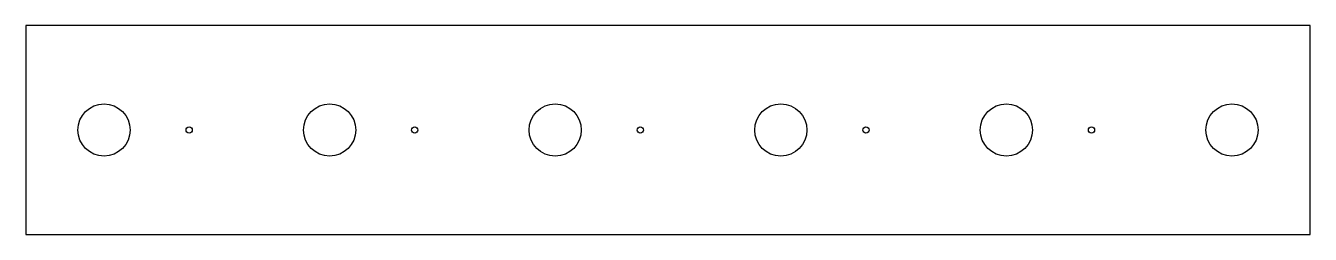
# Model space of a CAD drawing. Header units: millimetres. Extents: x 0 to 123, y 0 to 20.
import ezdxf

# ---------------------------------------------------------------- set-up
doc = ezdxf.new("R2010")
doc.units = ezdxf.units.MM
doc.layers.add('Shape2DView', color=7, linetype='CONTINUOUS')

msp = doc.modelspace()

# ---------------------------------------------------------------- linework, layer by layer
at = {"layer": 'Shape2DView'}
for p, q in [((0, 20), (0, 0)), ((123, 20), (0, 20)), ((123, 0), (123, 20)), ((0, 0), (123, 0))]:
    msp.add_line(p, q, dxfattribs=at)
for centre, radius in [((7.5, 10), 2.5), ((29.1, 10), 2.5), ((50.7, 10), 2.5), ((72.3, 10), 2.5), ((93.9, 10), 2.5), ((115.5, 10), 2.5), ((15.65, 10), 0.3), ((37.25, 10), 0.3), ((58.85, 10), 0.3), ((80.45, 10), 0.3), ((102.05, 10), 0.3)]:
    msp.add_circle(centre, radius, dxfattribs=at)

doc.saveas('drawing.dxf')
